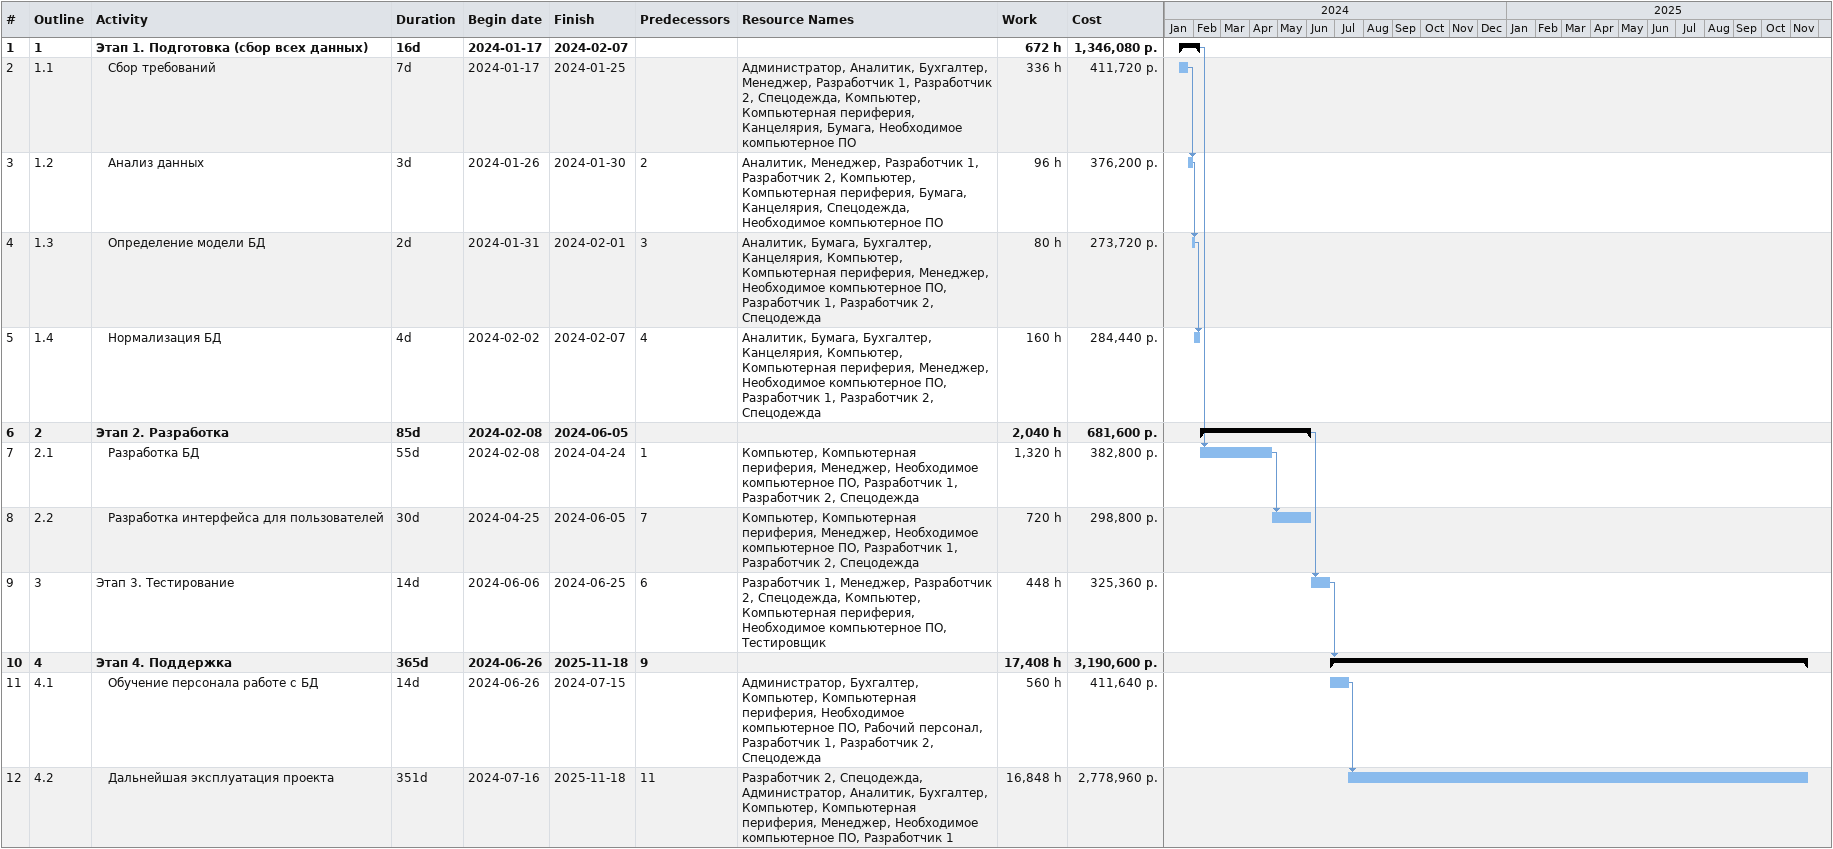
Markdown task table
| ID | WBS | Task | Duration | Start | Finish | Predecessors | Resources | Work (h) | Cost (р.) |
|---|---|---|---|---|---|---|---|---|---|
| 1 | 1 | **Этап 1. Подготовка (сбор всех данных)** | 16d | 2024-01-17 | 2024-02-07 |  |  | 672 | 1346080 |
| 2 | 1.1 | Сбор требований | 7d | 2024-01-17 | 2024-01-25 |  | Администратор, Аналитик, Бухгалтер, Менеджер, Разработчик 1, Разработчик 2, Спецодежда, Компьютер, Компьютерная периферия, Канцелярия, Бумага, Необходимое компьютерное ПО | 336 | 411720 |
| 3 | 1.2 | Анализ данных | 3d | 2024-01-26 | 2024-01-30 | 2 | Аналитик, Менеджер, Разработчик 1, Разработчик 2, Компьютер, Компьютерная периферия, Бумага, Канцелярия, Спецодежда, Необходимое компьютерное ПО | 96 | 376200 |
| 4 | 1.3 | Определение модели БД | 2d | 2024-01-31 | 2024-02-01 | 3 | Аналитик, Бумага, Бухгалтер, Канцелярия, Компьютер, Компьютерная периферия, Менеджер, Необходимое компьютерное ПО, Разработчик 1, Разработчик 2, Спецодежда | 80 | 273720 |
| 5 | 1.4 | Нормализация БД | 4d | 2024-02-02 | 2024-02-07 | 4 | Аналитик, Бумага, Бухгалтер, Канцелярия, Компьютер, Компьютерная периферия, Менеджер, Необходимое компьютерное ПО, Разработчик 1, Разработчик 2, Спецодежда | 160 | 284440 |
| 6 | 2 | **Этап 2. Разработка** | 85d | 2024-02-08 | 2024-06-05 |  |  | 2040 | 681600 |
| 7 | 2.1 | Разработка БД | 55d | 2024-02-08 | 2024-04-24 | 1 | Компьютер, Компьютерная периферия, Менеджер, Необходимое компьютерное ПО, Разработчик 1, Разработчик 2, Спецодежда | 1320 | 382800 |
| 8 | 2.2 | Разработка интерфейса для пользователей | 30d | 2024-04-25 | 2024-06-05 | 7 | Компьютер, Компьютерная периферия, Менеджер, Необходимое компьютерное ПО, Разработчик 1, Разработчик 2, Спецодежда | 720 | 298800 |
| 9 | 3 | Этап 3. Тестирование | 14d | 2024-06-06 | 2024-06-25 | 6 | Разработчик 1, Менеджер, Разработчик 2, Спецодежда, Компьютер, Компьютерная периферия, Необходимое компьютерное ПО, Тестировщик | 448 | 325360 |
| 10 | 4 | **Этап 4. Поддержка** | 365d | 2024-06-26 | 2025-11-18 | 9 |  | 17408 | 3190600 |
| 11 | 4.1 | Обучение персонала работе с БД | 14d | 2024-06-26 | 2024-07-15 |  | Администратор, Бухгалтер, Компьютер, Компьютерная периферия, Необходимое компьютерное ПО, Рабочий персонал, Разработчик 1, Разработчик 2, Спецодежда | 560 | 411640 |
| 12 | 4.2 | Дальнейшая эксплуатация проекта | 351d | 2024-07-16 | 2025-11-18 | 11 | Разработчик 2, Спецодежда, Администратор, Аналитик, Бухгалтер, Компьютер, Компьютерная периферия, Менеджер, Необходимое компьютерное ПО, Разработчик 1 | 16848 | 2778960 |
